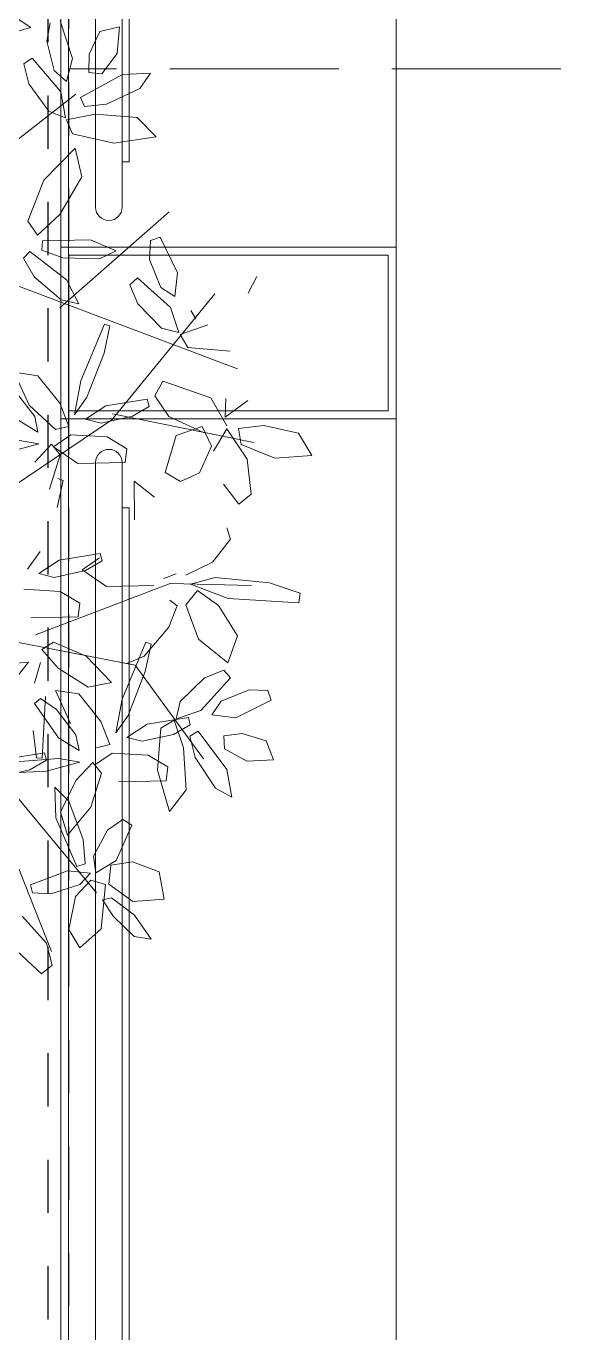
# Model space of a CAD drawing. Header units: metres. Extents: x 349703 to 349913, y 9282546 to 9282694.
# Drawn here: x 349774.08 to 349775.098, y 9282633.417 to 9282635.872 of the extents above; entities that cross this region are included whole.
import ezdxf

# ---------------------------------------------------------------- set-up
doc = ezdxf.new("R2010")
doc.units = ezdxf.units.M
doc.header["$LTSCALE"] = 0.25
for name, pattern in [('01 nivel$0$HIDDEN2', [0.1875, 0.125, -0.0625]), ('B. SUM 2$0$HIDDEN', [0.375, 0.25, -0.125]), ('DASHED2', [0.762, 0.635, -0.127])]:
    doc.linetypes.add(name, pattern=pattern)
doc.layers.add('ARQ-FONDO', color=253, linetype='CONTINUOUS', lineweight=9)
doc.layers.add('CUNETAS-RED', color=5, linetype='CONTINUOUS', lineweight=18)

# ---------------------------------------------------------------- blocks, each defined once
blk = doc.blocks.new('BARAMDA Y TACHO')
at = {"layer": 'ARQ-FONDO'}
for p, q in [((-23.9378, 3.7835), (-19.9378, 3.7835)), ((-19.9378, 3.7966), (-19.9378, 3.7835)), ((-19.2878, 3.7835), (-19.2878, 3.7966)), ((-19.2878, 3.7835), (-15.2878, 3.7835))]:
    blk.add_line(p, q, dxfattribs=at)
for points in [[(-24.0228, 3.8466), (-19.8528, 3.8466, -1), (-19.8528, 3.7966), (-24.0228, 3.7966, -1)], [(-19.3728, 3.8466), (-15.2028, 3.8466, -1), (-15.2028, 3.7966), (-19.3728, 3.7966, -1)]]:
    blk.add_lwpolyline(points, format="xyb", close=True, dxfattribs=at)
blk = doc.blocks.new('POLIDEPORTIVO')
at = {"layer": 'ARQ-FONDO', "lineweight": 0}
for p, q in [((374604.6076, 9249307.5613), (374604.6076, 9249311.8813)), ((374605.2376, 9249307.5613), (374604.6076, 9249307.5613)), ((374604.6076, 9249307.5613), (374604.6076, 9249307.2388)), ((374604.6226, 9249307.5463), (374605.2226, 9249307.5463)), ((374604.6226, 9249307.2538), (374604.6226, 9249307.5463)), ((374605.2226, 9249307.5463), (374605.2226, 9249307.2538)), ((374605.2226, 9249307.2538), (374604.6226, 9249307.2538)), ((374604.6076, 9249307.2388), (374605.2376, 9249307.2388)), ((374604.6076, 9249302.9113), (374604.6076, 9249307.2388))]:
    blk.add_line(p, q, dxfattribs=at)
at = {"layer": 'ARQ-FONDO'}
for p, q in [((374605.2376, 9249307.5613), (374605.2376, 9249311.8813)), ((374605.2376, 9249307.2388), (374605.2376, 9249307.5613)), ((374605.2376, 9249302.9113), (374605.2376, 9249307.2388))]:
    blk.add_line(p, q, dxfattribs=at)
at = {"layer": 'ARQ-FONDO', "linetype": 'DASHED2', "lineweight": 0, "ltscale": 2}
blk.add_line((374606.7996, 9249307.8963), (374604.6246, 9249307.8963), dxfattribs=at)
at = {"layer": 'ARQ-FONDO', "rotation": 90}
blk.add_blockref('BARAMDA Y TACHO', (374608.5192, 9249327.009), dxfattribs=at)
blk = doc.blocks.new('67')
at = {"layer": 'ARQ-FONDO', "flags": 128}
blk.add_lwpolyline([(349446.6839, 9282641.1169), (349448.5105, 9282641.1169), (349448.5105, 9282603.1406), (349448.054, 9282603.1406), (349448.054, 9282603.2406), (349447.8216, 9282603.2406), (349447.8216, 9282622.86), (349446.6844, 9282622.86), (349446.6844, 9282641.1169)], dxfattribs=at)
blk = doc.blocks.new('ARR2')
at = {"layer": 'ARQ-FONDO', "lineweight": 5}
for p, q in [((2741.8666, 1215.6098), (2741.8031, 1215.6512)), ((2741.8185, 1215.596), (2741.8666, 1215.6098)), ((2741.9192, 1215.6226), (2741.9098, 1215.5724)), ((2741.9801, 1215.5259), (2741.9465, 1215.6279)), ((2742.0536, 1215.5992), (2742.0253, 1215.5373)), ((2742.1076, 1215.6116), (2742.0536, 1215.5992)), ((2742.1014, 1215.5397), (2742.1076, 1215.6116)), ((2741.9098, 1215.5724), (2741.9299, 1215.4927)), ((2741.8706, 1215.5269), (2741.8474, 1215.5116)), ((2741.9477, 1215.4352), (2741.8706, 1215.5269)), ((2741.9639, 1215.4629), (2741.9801, 1215.5259)), ((2742.0253, 1215.5373), (2742.0242, 1215.4876)), ((2742.0597, 1215.4839), (2742.1014, 1215.5397)), ((2741.8474, 1215.5116), (2741.8611, 1215.4569)), ((2741.9299, 1215.4927), (2741.9639, 1215.4629)), ((2741.8611, 1215.4569), (2741.9156, 1215.3829)), ((2742.1159, 1215.4822), (2742.0017, 1215.4196)), ((2742.0242, 1215.4876), (2742.0597, 1215.4839)), ((2742.1921, 1215.4858), (2742.1159, 1215.4822)), ((2742.1624, 1215.4446), (2742.1921, 1215.4858)), ((2741.5703, 1215.1013), (2741.9884, 1215.4291)), ((2741.9608, 1215.3649), (2741.9477, 1215.4352)), ((2742.0017, 1215.4196), (2742.012, 1215.3953)), ((2742.0722, 1215.4015), (2742.1624, 1215.4446)), ((2741.9156, 1215.3829), (2741.9608, 1215.3649)), ((2742.012, 1215.3953), (2742.0722, 1215.4015)), ((2742.0417, 1215.3743), (2741.9636, 1215.3592)), ((2741.9636, 1215.3592), (2741.9797, 1215.3208)), ((2742.1552, 1215.365), (2742.0417, 1215.3743)), ((2742.2075, 1215.3125), (2742.1552, 1215.365)), ((2741.9797, 1215.3208), (2742.0919, 1215.2954)), ((2742.0919, 1215.2954), (2742.2075, 1215.3125)), ((2741.902, 1215.195), (2741.9874, 1215.2819)), ((2741.9874, 1215.2819), (2742.0049, 1215.204)), ((2741.8584, 1215.0838), (2741.902, 1215.195)), ((2742.0049, 1215.204), (2741.9455, 1215.1019)), ((2741.9455, 1215.1019), (2741.8846, 1215.0455)), ((2741.9454, 1214.8481), (2742.2422, 1215.1094)), ((2741.8846, 1215.0455), (2741.8584, 1215.0838)), ((2741.8986, 1215.03), (2741.8968, 1215.005)), ((2742.0286, 1215.0333), (2741.8986, 1215.03)), ((2742.0983, 1215.0034), (2742.0286, 1215.0333)), ((2742.1915, 1215.0311), (2742.1891, 1214.98)), ((2742.2178, 1215.04), (2742.1915, 1215.0311)), ((2742.2652, 1214.9437), (2742.2178, 1215.04)), ((2741.8636, 1215.0014), (2741.8465, 1214.9832)), ((2741.9635, 1214.9248), (2741.8636, 1215.0014)), ((2741.8968, 1215.005), (2741.9534, 1214.9843)), ((2742.0533, 1214.9815), (2742.0983, 1215.0034)), ((2741.8465, 1214.9832), (2741.8759, 1214.9326)), ((2741.9534, 1214.9843), (2742.0533, 1214.9815)), ((2742.1891, 1214.98), (2742.22, 1214.9038)), ((2741.7422, 1214.9411), (2742.4277, 1214.6823)), ((2741.8759, 1214.9326), (2741.9493, 1214.8697)), ((2741.997, 1214.8592), (2741.9635, 1214.9248)), ((2742.1566, 1214.9296), (2742.1357, 1214.9112)), ((2742.2457, 1214.8494), (2742.1566, 1214.9296)), ((2742.2579, 1214.879), (2742.2652, 1214.9437)), ((2742.457, 1214.8885), (2742.4807, 1214.9334)), ((2742.0863, 1214.5442), (2742.3668, 1214.8866)), ((2742.1357, 1214.9112), (2742.1569, 1214.8589)), ((2742.22, 1214.9038), (2742.2579, 1214.879)), ((2741.9493, 1214.8697), (2741.997, 1214.8592)), ((2742.1569, 1214.8589), (2742.2212, 1214.7932)), ((2742.2684, 1214.7816), (2742.2457, 1214.8494)), ((2742.3013, 1214.8415), (2742.3149, 1214.8188)), ((2742.0026, 1214.6501), (2742.0671, 1214.8044)), ((2742.0814, 1214.7992), (2742.0654, 1214.7255)), ((2742.0671, 1214.8044), (2742.0814, 1214.7992)), ((2742.2212, 1214.7932), (2742.2684, 1214.7816)), ((2742.3472, 1214.8022), (2742.272, 1214.7764)), ((2742.272, 1214.7764), (2742.2932, 1214.7405)), ((2742.0654, 1214.7255), (2742.0188, 1214.6054)), ((2742.2932, 1214.7405), (2742.4079, 1214.731)), ((2741.8213, 1214.6739), (2741.8852, 1214.6641)), ((2741.862, 1214.5838), (2741.8213, 1214.6739)), ((2741.8852, 1214.6641), (2741.9449, 1214.5891)), ((2741.9852, 1214.558), (2742.0026, 1214.6501)), ((2742.2254, 1214.6493), (2742.2034, 1214.6091)), ((2742.3553, 1214.6039), (2742.2254, 1214.6493)), ((2741.8239, 1214.6223), (2741.8772, 1214.5534)), ((2742.0188, 1214.6054), (2741.9852, 1214.558)), ((2742.2034, 1214.6091), (2742.2417, 1214.5529)), ((2742.3991, 1214.5276), (2742.3553, 1214.6039)), ((2742.3961, 1214.6022), (2742.3945, 1214.5515)), ((2741.9332, 1214.518), (2741.862, 1214.5838)), ((2741.9449, 1214.5891), (2741.9697, 1214.5265)), ((2742.0155, 1214.5462), (2742.0707, 1214.5821)), ((2742.0707, 1214.5821), (2742.1825, 1214.6004)), ((2742.1877, 1214.5802), (2742.1424, 1214.554)), ((2742.1825, 1214.6004), (2742.1877, 1214.5802)), ((2742.3945, 1214.5515), (2742.4557, 1214.597)), ((2741.5502, 1214.183), (2742.0863, 1214.5442)), ((2741.8856, 1214.511), (2741.8295, 1214.5454)), ((2741.8772, 1214.5534), (2741.8856, 1214.511)), ((2742.0573, 1214.5355), (2742.0155, 1214.5462)), ((2742.1424, 1214.554), (2742.0573, 1214.5355)), ((2742.088, 1214.5607), (2742.4728, 1214.4827)), ((2742.2417, 1214.5529), (2742.3371, 1214.5093)), ((2741.9754, 1214.5032), (2741.9284, 1214.4711)), ((2741.9697, 1214.5265), (2741.9332, 1214.518)), ((2742.0736, 1214.4977), (2741.9754, 1214.5032)), ((2742.1271, 1214.4658), (2742.0736, 1214.4977)), ((2742.2618, 1214.5016), (2742.2315, 1214.4009)), ((2742.3322, 1214.5263), (2742.2618, 1214.5016)), ((2742.3572, 1214.4723), (2742.3322, 1214.5263)), ((2742.3988, 1214.5195), (2742.3627, 1214.4594)), ((2742.4542, 1214.4377), (2742.3988, 1214.5195)), ((2742.4991, 1214.5291), (2742.4303, 1214.5202)), ((2742.4303, 1214.5202), (2742.4377, 1214.4774)), ((2742.5941, 1214.5084), (2742.4991, 1214.5291)), ((2742.6301, 1214.4471), (2742.5941, 1214.5084)), ((2741.8879, 1214.4786), (2741.7973, 1214.4547)), ((2741.8307, 1214.4885), (2741.8879, 1214.4786)), ((2741.8772, 1214.4288), (2741.9231, 1214.4781)), ((2741.9231, 1214.4781), (2741.9465, 1214.4488)), ((2741.9284, 1214.4711), (2741.9939, 1214.4254)), ((2742.1226, 1214.4285), (2742.1271, 1214.4658)), ((2742.3248, 1214.3999), (2742.3572, 1214.4723)), ((2742.4377, 1214.4774), (2742.529, 1214.4396)), ((2741.9465, 1214.4488), (2741.9177, 1214.3562)), ((2741.9939, 1214.4254), (2742.1226, 1214.4285)), ((2742.4652, 1214.3423), (2742.4542, 1214.4377)), ((2742.529, 1214.4396), (2742.6301, 1214.4471)), ((2742.2315, 1214.4009), (2742.2736, 1214.3766)), ((2742.2736, 1214.3766), (2742.3248, 1214.3999)), ((2741.9541, 1214.3798), (2741.9381, 1214.3062)), ((2741.9397, 1214.3851), (2741.9541, 1214.3798)), ((2742.1474, 1214.3773), (2742.1484, 1214.2727)), ((2742.2023, 1214.3344), (2742.1474, 1214.3773)), ((2742.3904, 1214.3691), (2742.4313, 1214.3153)), ((2742.4313, 1214.3153), (2742.4652, 1214.3423)), ((2742.3988, 1214.2512), (2742.4094, 1214.2196)), ((2742.4094, 1214.2196), (2742.3603, 1214.1579)), ((2741.8915, 1214.1861), (2741.8579, 1214.1387)), ((2741.9433, 1214.1627), (2742.0552, 1214.1811)), ((2742.0552, 1214.1811), (2742.0604, 1214.1609)), ((2741.5062, 1214.1534), (2741.9224, 1213.0996)), ((2741.8881, 1214.1269), (2741.9433, 1214.1627)), ((2742.0531, 1214.1691), (2742.0062, 1214.137)), ((2742.0604, 1214.1609), (2742.0151, 1214.1346)), ((2742.3603, 1214.1579), (2742.2877, 1214.1225)), ((2741.93, 1214.1162), (2741.8881, 1214.1269)), ((2742.0151, 1214.1346), (2741.93, 1214.1162)), ((2742.0062, 1214.137), (2742.0717, 1214.0912)), ((2742.2281, 1214.113), (2742.2618, 1214.1258)), ((2742.3676, 1214.116), (2742.3003, 1214.0979)), ((2742.5152, 1214.1017), (2742.3676, 1214.116)), ((2741.9463, 1214.0783), (2741.848, 1214.0839)), ((2741.8793, 1213.96), (2742.2455, 1214.0994)), ((2741.9998, 1214.0464), (2741.9463, 1214.0783)), ((2742.0717, 1214.0912), (2742.2004, 1214.0943)), ((2742.2455, 1214.0994), (2742.4659, 1214.0946)), ((2742.319, 1214.0806), (2742.288, 1214.042)), ((2742.3003, 1214.0979), (2742.4025, 1214.0584)), ((2742.3766, 1214.0395), (2742.319, 1214.0806)), ((2742.5982, 1214.0733), (2742.5152, 1214.1017)), ((2742.5948, 1214.0471), (2742.5982, 1214.0733)), ((2741.9953, 1214.0092), (2741.9998, 1214.0464)), ((2742.2642, 1214.0389), (2742.2411, 1213.9814)), ((2742.2444, 1214.0542), (2742.2642, 1214.0389)), ((2742.288, 1214.042), (2742.3223, 1213.9488)), ((2742.428, 1213.957), (2742.3766, 1214.0395)), ((2742.4025, 1214.0584), (2742.5948, 1214.0471)), ((2741.8666, 1214.006), (2741.9953, 1214.0092)), ((2742.2411, 1213.9814), (2742.1749, 1213.9023)), ((2741.8003, 1213.9461), (2742.1503, 1213.8779)), ((2741.8967, 1213.9201), (2741.9283, 1213.9402)), ((2741.9283, 1213.9402), (2742.0173, 1213.9018)), ((2742.1146, 1213.7855), (2742.179, 1213.9399)), ((2742.1934, 1213.9346), (2742.1774, 1213.861)), ((2742.179, 1213.9399), (2742.1934, 1213.9346)), ((2742.3223, 1213.9488), (2742.4021, 1213.884)), ((2742.4021, 1213.884), (2742.428, 1213.957)), ((2741.9409, 1213.8692), (2741.8967, 1213.9201)), ((2742.0173, 1213.9018), (2742.0857, 1213.8304)), ((2742.1749, 1213.9023), (2742.1278, 1213.8821)), ((2741.817, 1213.8824), (2741.86, 1213.8862)), ((2741.86, 1213.8862), (2741.8199, 1213.834)), ((2741.8766, 1213.8293), (2741.8925, 1213.8851)), ((2742.0221, 1213.8184), (2741.9409, 1213.8692)), ((2742.1774, 1213.861), (2742.1308, 1213.7408)), ((2742.1503, 1213.8779), (2742.336, 1213.6237)), ((2742.3906, 1213.8645), (2742.3383, 1213.8433)), ((2742.4089, 1213.8437), (2742.3906, 1213.8645)), ((2742.0857, 1213.8304), (2742.0221, 1213.8184)), ((2742.3383, 1213.8433), (2742.2725, 1213.7791)), ((2742.3288, 1213.7546), (2742.4089, 1213.8437)), ((2741.8768, 1213.7739), (2741.8927, 1213.7873)), ((2741.8927, 1213.7873), (2741.9359, 1213.7577)), ((2741.9067, 1213.7925), (2741.8973, 1213.6255)), ((2741.9332, 1213.8093), (2741.9972, 1213.7995)), ((2741.9739, 1213.7192), (2741.9332, 1213.8093)), ((2741.9972, 1213.7995), (2742.0569, 1213.7245)), ((2742.0972, 1213.6935), (2742.1146, 1213.7855)), ((2742.4594, 1213.8111), (2742.3832, 1213.7802)), ((2742.5104, 1213.8088), (2742.4594, 1213.8111)), ((2742.5194, 1213.7825), (2742.5104, 1213.8088)), ((2741.9414, 1213.6808), (2741.8768, 1213.7739)), ((2741.9359, 1213.7577), (2741.9892, 1213.6888)), ((2742.2725, 1213.7791), (2742.261, 1213.7318)), ((2742.261, 1213.7318), (2742.3288, 1213.7546)), ((2742.3832, 1213.7802), (2742.3584, 1213.7424)), ((2742.4231, 1213.7351), (2742.5194, 1213.7825)), ((2742.0569, 1213.7245), (2742.0816, 1213.6619)), ((2742.1308, 1213.7408), (2742.0972, 1213.6935)), ((2742.1274, 1213.6816), (2742.1826, 1213.7175)), ((2742.1826, 1213.7175), (2742.2945, 1213.7358)), ((2742.2558, 1213.7282), (2742.2199, 1213.707)), ((2742.2997, 1213.7157), (2742.2544, 1213.6894)), ((2742.2816, 1213.653), (2742.2558, 1213.7282)), ((2742.2945, 1213.7358), (2742.2997, 1213.7157)), ((2742.3584, 1213.7424), (2742.4231, 1213.7351)), ((2741.882, 1213.6257), (2741.8726, 1213.7005)), ((2741.9976, 1213.6464), (2741.9414, 1213.6808)), ((2741.9892, 1213.6888), (2741.9976, 1213.6464)), ((2742.1693, 1213.671), (2742.1274, 1213.6816)), ((2742.2544, 1213.6894), (2742.1693, 1213.671)), ((2742.2199, 1213.707), (2742.2103, 1213.5924)), ((2742.3208, 1213.6989), (2742.2982, 1213.6853)), ((2742.2982, 1213.6853), (2742.3127, 1213.6266)), ((2742.3986, 1213.5945), (2742.3208, 1213.6989)), ((2742.4407, 1213.6918), (2742.3913, 1213.6861)), ((2742.3913, 1213.6861), (2742.3926, 1213.6504)), ((2742.5059, 1213.6724), (2742.4407, 1213.6918)), ((2741.7026, 1213.6723), (2742.0451, 1213.2589)), ((2742.0816, 1213.6619), (2742.0451, 1213.6534)), ((2742.2881, 1213.5393), (2742.2816, 1213.653)), ((2742.3926, 1213.6504), (2742.4536, 1213.6169)), ((2742.5257, 1213.6207), (2742.5059, 1213.6724)), ((2741.7921, 1213.6211), (2741.904, 1213.6395)), ((2741.8142, 1213.6143), (2741.9427, 1213.6239)), ((2741.9092, 1213.6193), (2741.8639, 1213.593)), ((2741.8973, 1213.6255), (2741.882, 1213.6257)), ((2741.904, 1213.6395), (2741.9092, 1213.6193)), ((2741.9999, 1213.614), (2741.9093, 1213.5901)), ((2741.9427, 1213.6239), (2741.9999, 1213.614)), ((2741.9892, 1213.5642), (2742.0351, 1213.6136)), ((2742.0351, 1213.6136), (2742.0584, 1213.5842)), ((2742.0873, 1213.6387), (2742.0404, 1213.6066)), ((2742.1856, 1213.6331), (2742.0873, 1213.6387)), ((2742.2391, 1213.6012), (2742.1856, 1213.6331)), ((2742.3127, 1213.6266), (2742.3679, 1213.5432)), ((2742.4536, 1213.6169), (2742.5257, 1213.6207)), ((2741.9093, 1213.5901), (2741.7423, 1213.5819)), ((2741.8639, 1213.593), (2741.7788, 1213.5746)), ((2742.0584, 1213.5842), (2742.0297, 1213.4917)), ((2742.2103, 1213.5924), (2742.2433, 1213.4802)), ((2742.2346, 1213.5639), (2742.2391, 1213.6012)), ((2742.4128, 1213.5195), (2742.3986, 1213.5945)), ((2741.9318, 1213.5462), (2741.9348, 1213.4632)), ((2741.9696, 1213.508), (2741.9318, 1213.5462)), ((2741.9472, 1213.4781), (2741.9892, 1213.5642)), ((2742.1058, 1213.5608), (2742.2346, 1213.5639)), ((2742.2433, 1213.4802), (2742.2881, 1213.5393)), ((2742.3679, 1213.5432), (2742.4128, 1213.5195)), ((2742.0086, 1213.404), (2741.9696, 1213.508)), ((2741.9658, 1213.4162), (2741.9472, 1213.4781)), ((2742.0297, 1213.4917), (2741.9658, 1213.4162)), ((2741.9348, 1213.4632), (2741.9917, 1213.3304)), ((2742.1166, 1213.4588), (2742.0752, 1213.4296)), ((2742.0982, 1213.3471), (2742.1413, 1213.4433)), ((2742.1413, 1213.4433), (2742.1166, 1213.4588)), ((2742.0141, 1213.3379), (2742.0086, 1213.404)), ((2742.0752, 1213.4296), (2742.0366, 1213.3588)), ((2741.9917, 1213.3304), (2742.0141, 1213.3379)), ((2742.0366, 1213.3588), (2742.0428, 1213.3136)), ((2742.0428, 1213.3136), (2742.0982, 1213.3471)), ((2742.0835, 1213.3346), (2742.0784, 1213.2833)), ((2742.1426, 1213.3436), (2742.0835, 1213.3346)), ((2742.2155, 1213.3166), (2742.1426, 1213.3436)), ((2741.9658, 1213.3187), (2741.8656, 1213.2806)), ((2742.0284, 1213.3123), (2741.9658, 1213.3187)), ((2742.0296, 1213.2933), (2741.9882, 1213.2496)), ((2741.9997, 1213.2816), (2742.0284, 1213.3123)), ((2742.0698, 1213.282), (2742.0296, 1213.2933)), ((2742.2292, 1213.2425), (2742.2155, 1213.3166)), ((2741.8656, 1213.2806), (2741.8714, 1213.2591)), ((2741.8714, 1213.2591), (2741.9212, 1213.2569)), ((2741.9212, 1213.2569), (2741.9997, 1213.2816)), ((2742.0575, 1213.1617), (2742.0698, 1213.282)), ((2742.0784, 1213.2833), (2742.1438, 1213.2359)), ((2741.9882, 1213.2496), (2741.9701, 1213.1593)), ((2742.0617, 1213.2399), (2742.0856, 1213.246)), ((2742.0909, 1213.1949), (2742.0617, 1213.2399)), ((2742.0856, 1213.246), (2742.148, 1213.1986)), ((2742.1438, 1213.2359), (2742.2292, 1213.2425)), ((2741.9089, 1213.1229), (2741.8427, 1213.1958)), ((2742.1469, 1213.141), (2742.0909, 1213.1949)), ((2742.148, 1213.1986), (2742.1936, 1213.1338)), ((2741.9701, 1213.1593), (2741.9995, 1213.1096)), ((2741.9995, 1213.1096), (2742.0575, 1213.1617)), ((2741.8014, 1213.1273), (2741.8954, 1213.0393)), ((2741.9247, 1213.0627), (2741.9089, 1213.1229)), ((2742.1936, 1213.1338), (2742.1469, 1213.141)), ((2741.8954, 1213.0393), (2741.9247, 1213.0627))]:
    blk.add_line(p, q, dxfattribs=at)
blk = doc.blocks.new('drenaje')
at = {"layer": 'CUNETAS-RED', "linetype": '01 nivel$0$HIDDEN2', "lineweight": 30}
blk.add_line((55.9649, -34.3959), (55.9648, -90.3365), dxfattribs=at)

msp = doc.modelspace()

# ---------------------------------------------------------------- linework, layer by layer
at = {"layer": 'ARQ-FONDO', "linetype": 'B. SUM 2$0$HIDDEN', "flags": 128}
msp.add_lwpolyline([(349774.1606, 9282605.4669), (349774.1606, 9282642.1169), (349797.5106, 9282642.1169), (349797.5106, 9282605.4669)], close=True, dxfattribs=at)

# ---------------------------------------------------------------- block references
at = {"layer": 'ARQ-FONDO'}
msp.add_blockref('67', (325.6495, 0), dxfattribs=at)
at = {"layer": 'ARQ-FONDO', "lineweight": 30}
msp.add_blockref('POLIDEPORTIVO', (-24830.462, 33327.8957), dxfattribs=at)
at = {"layer": 'ARQ-FONDO', "xscale": 0.6917913537138002, "yscale": 0.6917913537138002, "zscale": 0.6917913537138002}
msp.add_blockref('ARR2', (347877.2894, 9281794.9212), dxfattribs=at)
at = {"layer": 'CUNETAS-RED', "lineweight": 30}
msp.add_blockref('drenaje', (349718.1559, 9282675.5378), dxfattribs=at)

doc.saveas('drawing.dxf')
